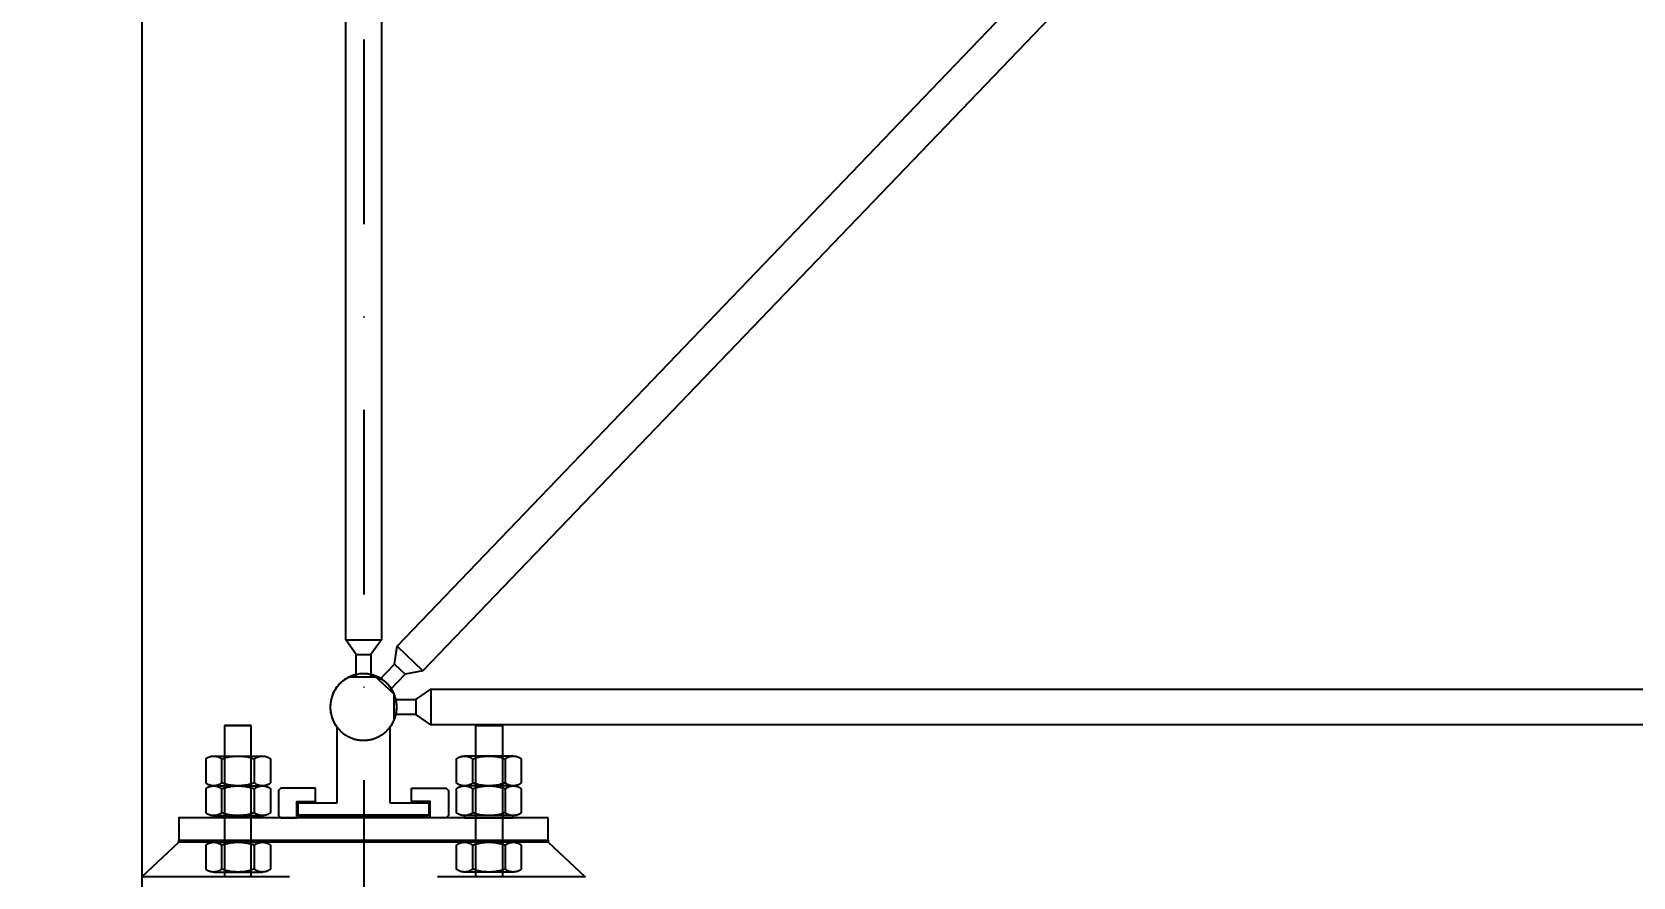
# Model space of a CAD drawing. Header units: centimetres. Extents: x 77182 to 116086, y 20619 to 33555.
# Drawn here: x 81714.2 to 81930.8, y 22535.4 to 22649.7 of the extents above; entities that cross this region are included whole.
import ezdxf

# ---------------------------------------------------------------- set-up
doc = ezdxf.new("R2010")
doc.units = ezdxf.units.CM
doc.header["$LTSCALE"] = 100
doc.linetypes.add('DASHDOT2', pattern=[0.5, 0.25, -0.125, 0, -0.125])
for name, color, linetype in [('A-ANNO-DIMS', 187, 'Continuous'), ('A-ANNO-GRID', 155, 'DASHDOT2'), ('A-ELEV-01', 255, 'Continuous'), ('A-ELEV-02', 253, 'Continuous')]:
    doc.layers.add(name, color=color, linetype=linetype)
doc.styles.add('Fields_100', font='act_simplex.shx', dxfattribs={"width": 0.8, "height": 20})
doc.dimstyles.new('FIELDS_100', dxfattribs={"dimscale": 0, "dimtxt": 20, "dimasz": 5, "dimexe": 5, "dimexo": 5, "dimgap": 5, "dimtad": 0, "dimdec": 0, "dimzin": 0, "dimdsep": 46, "dimtxsty": 'Fields_100', "dimblk": 'DOT', "dimcen": 0.09, "dimclrt": 50, "dimadec": 0, "dimazin": 0, "dimtfac": 1, "dimtdec": 0, "dimtix": 1, "dimtofl": 0, "dimtmove": 1, "dimatfit": 3, "dimfxl": 5, "dimfxlon": 1, "dimtolj": 1, "dimtzin": 0, "dimarcsym": 0})

# ---------------------------------------------------------------- blocks, each defined once
blk = doc.blocks.new('A$Ce815a60b')
at = {"color": 0, "linetype": 'ByBlock', "lineweight": -2}
for points in [[(86, 123), (85.1, 124.3), (84.2, 125.6), (83.4, 126.9), (82.6, 128.3), (81.9, 129.7), (81.2, 131.1), (80.5, 132.5), (80, 134), (79.4, 135.4), (78.9, 136.9), (78.5, 138.4), (78.1, 140), (77.8, 141.5), (77.5, 143), (77.3, 144.6), (77.2, 146.2), (77.1, 147.7), (77, 149.3), (77, 150.9), (77.1, 152.4), (77.2, 154), (77.3, 155.6), (77.6, 157.1), (77.8, 158.6), (78.2, 160.2), (78.5, 161.7), (79, 163.2), (79.5, 164.7), (80, 166.2), (80.6, 167.6), (81.2, 169.1), (81.9, 170.5), (82.7, 171.9), (83.5, 173.2), (84.3, 174.5), (85.2, 175.8), (86.1, 177.1), (87.1, 178.4), (88.1, 179.6), (89.1, 180.7), (90.2, 181.8), (91.3, 182.9), (92.5, 184), (93.7, 185), (94.9, 186), (96.2, 186.9), (97.5, 187.8), (98.8, 188.6), (100.2, 189.4), (101.6, 190.1), (103, 190.8), (104.4, 191.4), (105.9, 192), (107.4, 192.6), (108.9, 193), (110.4, 193.5), (111.9, 193.8), (113.4, 194.2), (115, 194.4), (116.5, 194.7), (118.1, 194.8), (119.6, 194.9), (121.2, 195), (122.8, 195), (124.4, 194.9), (125.9, 194.8), (127.5, 194.7), (129, 194.4), (130.6, 194.2), (132.1, 193.8), (133.6, 193.5), (135.1, 193), (136.6, 192.6), (138.1, 192), (139.6, 191.4), (141, 190.8), (142.4, 190.1), (143.8, 189.4), (145.2, 188.6), (146.5, 187.8), (147.8, 186.9), (149.1, 186), (150.3, 185), (151.5, 184), (152.7, 182.9), (153.8, 181.8), (154.9, 180.7), (155.9, 179.6), (156.9, 178.4), (157.9, 177.1), (158.8, 175.8), (159.7, 174.5), (160.5, 173.2), (161.3, 171.9), (162.1, 170.5), (162.8, 169.1), (163.4, 167.6), (164, 166.2), (164.5, 164.7), (165, 163.2), (165.5, 161.7), (165.8, 160.2), (166.2, 158.6), (166.4, 157.1), (166.7, 155.6), (166.8, 154), (166.9, 152.4), (167, 150.9), (167, 149.3), (166.9, 147.7), (166.8, 146.2), (166.7, 144.6), (166.5, 143), (166.2, 141.5), (165.9, 140), (165.5, 138.4), (165.1, 136.9), (164.6, 135.4), (164, 134), (163.5, 132.5), (162.8, 131.1), (162.1, 129.7), (161.4, 128.3), (160.6, 126.9), (159.8, 125.6), (158.9, 124.3), (158, 123)], [(86, 20), (86, 123)], [(158, 123), (158, 20)], [(10, 0), (7, 3)], [(33, 4), (33, 20)], [(33, 20), (86, 20)], [(211, 4), (33, 4)], [(209, 2), (35, 2)], [(35, 0), (35, 2)], [(35, 0), (209, 0)], [(35.5, 2), (35.5, 4)], [(158, 20), (211, 20)], [(208.5, 2), (208.5, 4)], [(209, 0), (209, 2)], [(211, 20), (211, 4)], [(234, 0), (237, 3)]]:
    blk.add_lwpolyline(points, dxfattribs=at)
for points in [[(57, 40), (10, 40), (7, 37), (7, 3), (10, 0), (32, 0), (32, 22), (57, 22)], [(187, 40), (234, 40), (237, 37), (237, 3), (234, 0), (212, 0), (212, 22), (187, 22)]]:
    blk.add_lwpolyline(points, close=True, dxfattribs=at)
blk = doc.blocks.new('A$Ce0699bfc')
at = {"color": 0, "linetype": 'ByBlock', "lineweight": -2}
for points in [[(348, 1036.2), (312, 1036.2)], [(312, 1036.2), (312, 831.2)], [(312, 1036.2), (348, 1036.2)], [(348, 831.2), (348, 1036.2)], [(652, 831.2), (652, 1036.2)], [(652, 1036.2), (688, 1036.2)], [(688, 1036.2), (652, 1036.2)], [(688, 1036.2), (688, 831.2)]]:
    blk.add_lwpolyline(points, dxfattribs=at)
at = {"color": 0, "linetype": 'Continuous', "lineweight": -2}
for points in [[(308.1, 991.1), (307.7, 991.4), (307.2, 991.8), (306.7, 992.1), (306.2, 992.4), (305.6, 992.7), (305.1, 993), (304.6, 993.3), (304, 993.5), (303.5, 993.7), (302.9, 993.9), (302.3, 994.1), (301.8, 994.3), (301.2, 994.4), (300.6, 994.5), (300, 994.6), (299.4, 994.7), (298.8, 994.8), (298.2, 994.8), (297.6, 994.9), (297, 994.9), (296.4, 994.8), (295.8, 994.8), (295.2, 994.7), (294.6, 994.6), (294, 994.5), (293.4, 994.4), (292.9, 994.3), (292.3, 994.1), (291.7, 993.9), (291.2, 993.7), (290.6, 993.5), (290, 993.3), (289.5, 993), (289, 992.7), (288.5, 992.4), (287.9, 992.1), (287.4, 991.8), (287, 991.4), (286.5, 991.1)], [(286.5, 991.1), (286.5, 958.3)], [(297.3, 994.9), (363.3, 994.9)], [(352.3, 990.9), (350.3, 991.6), (348.2, 992.3), (346.2, 992.8), (344.1, 993.3), (342, 993.8), (339.8, 994.1), (337.7, 994.4), (335.6, 994.6), (333.4, 994.8), (331.3, 994.8), (329.1, 994.8), (327, 994.8), (324.9, 994.6), (322.7, 994.4), (320.6, 994.1), (318.5, 993.8), (316.4, 993.3), (314.3, 992.8), (312.2, 992.3), (310.2, 991.6), (308.1, 990.9)], [(308.1, 990.8), (308.1, 958.5)], [(374.4, 991), (373.9, 991.4), (373.4, 991.7), (372.9, 992.1), (372.4, 992.4), (371.8, 992.7), (371.3, 993), (370.7, 993.2), (370.2, 993.5), (369.6, 993.7), (369, 993.9), (368.5, 994.1), (367.9, 994.3), (367.3, 994.4), (366.7, 994.5), (366.1, 994.6), (365.5, 994.7), (364.9, 994.8), (364.3, 994.8), (363.6, 994.9), (363, 994.9), (362.4, 994.8), (361.8, 994.8), (361.2, 994.7), (360.6, 994.6), (360, 994.5), (359.4, 994.4), (358.8, 994.3), (358.2, 994.1), (357.6, 993.9), (357.1, 993.7), (356.5, 993.5), (355.9, 993.2), (355.4, 993), (354.8, 992.7), (354.3, 992.4), (353.8, 992.1), (353.3, 991.7), (352.8, 991.4), (352.3, 991)], [(352.3, 990.9), (352.3, 958.5)], [(374.4, 991), (374.4, 958.4)], [(647.7, 991), (647.2, 991.4), (646.7, 991.7), (646.2, 992.1), (645.7, 992.4), (645.2, 992.7), (644.6, 993), (644.1, 993.2), (643.5, 993.5), (642.9, 993.7), (642.4, 993.9), (641.8, 994.1), (641.2, 994.3), (640.6, 994.4), (640, 994.5), (639.4, 994.6), (638.8, 994.7), (638.2, 994.8), (637.6, 994.8), (637, 994.9), (636.4, 994.9), (635.7, 994.8), (635.1, 994.8), (634.5, 994.7), (633.9, 994.6), (633.3, 994.5), (632.7, 994.4), (632.1, 994.3), (631.5, 994.1), (631, 993.9), (630.4, 993.7), (629.8, 993.5), (629.3, 993.2), (628.7, 993), (628.2, 992.7), (627.6, 992.4), (627.1, 992.1), (626.6, 991.7), (626.1, 991.4), (625.6, 991)], [(625.6, 991), (625.6, 958.4)], [(702.7, 994.9), (636.7, 994.9)], [(691.9, 990.9), (689.8, 991.6), (687.8, 992.3), (685.7, 992.8), (683.6, 993.3), (681.5, 993.8), (679.4, 994.1), (677.3, 994.4), (675.1, 994.6), (673, 994.8), (670.9, 994.8), (668.7, 994.8), (666.6, 994.8), (664.4, 994.6), (662.3, 994.4), (660.2, 994.1), (658, 993.8), (655.9, 993.3), (653.8, 992.8), (651.8, 992.3), (649.7, 991.6), (647.7, 990.9)], [(647.7, 990.9), (647.7, 958.5)], [(713.5, 991.1), (713, 991.4), (712.6, 991.8), (712.1, 992.1), (711.5, 992.4), (711, 992.7), (710.5, 993), (710, 993.3), (709.4, 993.5), (708.8, 993.7), (708.3, 993.9), (707.7, 994.1), (707.1, 994.3), (706.6, 994.4), (706, 994.5), (705.4, 994.6), (704.8, 994.7), (704.2, 994.8), (703.6, 994.8), (703, 994.9), (702.4, 994.9), (701.8, 994.8), (701.2, 994.8), (700.6, 994.7), (700, 994.6), (699.4, 994.5), (698.8, 994.4), (698.2, 994.3), (697.7, 994.1), (697.1, 993.9), (696.5, 993.7), (696, 993.5), (695.4, 993.3), (694.9, 993), (694.4, 992.7), (693.8, 992.4), (693.3, 992.1), (692.8, 991.8), (692.3, 991.4), (691.9, 991.1)], [(691.9, 990.8), (691.9, 958.5)], [(713.5, 991.1), (713.5, 958.3)], [(286.5, 958.3), (287, 958), (287.4, 957.6), (287.9, 957.3), (288.5, 957), (289, 956.7), (289.5, 956.4), (290, 956.1), (290.6, 955.9), (291.2, 955.7), (291.7, 955.5), (292.3, 955.3), (292.9, 955.1), (293.4, 955), (294, 954.8), (294.6, 954.7), (295.2, 954.7), (295.8, 954.6), (296.4, 954.6), (297, 954.5), (297.6, 954.5), (298.2, 954.6), (298.8, 954.6), (299.4, 954.7), (300, 954.7), (300.6, 954.8), (301.2, 955), (301.8, 955.1), (302.3, 955.3), (302.9, 955.5), (303.5, 955.7), (304, 955.9), (304.6, 956.1), (305.1, 956.4), (305.6, 956.7), (306.2, 957), (306.7, 957.3), (307.2, 957.6), (307.7, 958), (308.1, 958.3)], [(308.1, 950.8), (307.7, 951.1), (307.2, 951.5), (306.7, 951.8), (306.2, 952.1), (305.6, 952.4), (305.1, 952.7), (304.6, 952.9), (304, 953.2), (303.5, 953.4), (302.9, 953.6), (302.3, 953.8), (301.8, 954), (301.2, 954.1), (300.6, 954.2), (300, 954.3), (299.4, 954.4), (298.8, 954.5), (298.2, 954.5), (297.6, 954.5), (297, 954.5), (296.4, 954.5), (295.8, 954.5), (295.2, 954.4), (294.6, 954.3), (294, 954.2), (293.4, 954.1), (292.9, 954), (292.3, 953.8), (291.7, 953.6), (291.2, 953.4), (290.6, 953.2), (290, 952.9), (289.5, 952.7), (289, 952.4), (288.5, 952.1), (287.9, 951.8), (287.4, 951.5), (287, 951.1), (286.5, 950.8)], [(297.3, 954.5), (363.3, 954.5)], [(297.3, 954.5), (352.3, 954.5)], [(308.1, 958.5), (310.2, 957.8), (312.2, 957.1), (314.3, 956.6), (316.4, 956.1), (318.5, 955.6), (320.6, 955.3), (322.7, 955), (324.9, 954.8), (327, 954.6), (329.1, 954.5), (331.3, 954.5), (333.4, 954.6), (335.6, 954.8), (337.7, 955), (339.8, 955.3), (342, 955.6), (344.1, 956.1), (346.2, 956.6), (348.2, 957.1), (350.3, 957.8), (352.3, 958.5)], [(352.3, 950.6), (350.3, 951.3), (348.2, 951.9), (346.2, 952.5), (344.1, 953), (342, 953.4), (339.8, 953.8), (337.7, 954.1), (335.6, 954.3), (333.4, 954.5), (331.3, 954.5), (329.1, 954.5), (327, 954.5), (324.9, 954.3), (322.7, 954.1), (320.6, 953.8), (318.5, 953.4), (316.4, 953), (314.3, 952.5), (312.2, 951.9), (310.2, 951.3), (308.1, 950.6)], [(352.3, 958.4), (352.8, 958), (353.3, 957.7), (353.8, 957.3), (354.3, 957), (354.8, 956.7), (355.4, 956.4), (355.9, 956.1), (356.5, 955.9), (357.1, 955.7), (357.6, 955.5), (358.2, 955.3), (358.8, 955.1), (359.4, 955), (360, 954.9), (360.6, 954.7), (361.2, 954.7), (361.8, 954.6), (362.4, 954.6), (363, 954.5), (363.6, 954.5), (364.3, 954.6), (364.9, 954.6), (365.5, 954.7), (366.1, 954.7), (366.7, 954.9), (367.3, 955), (367.9, 955.1), (368.5, 955.3), (369, 955.5), (369.6, 955.7), (370.2, 955.9), (370.7, 956.1), (371.3, 956.4), (371.8, 956.7), (372.4, 957), (372.9, 957.3), (373.4, 957.7), (373.9, 958), (374.4, 958.4)], [(374.4, 950.7), (373.9, 951.1), (373.4, 951.4), (372.9, 951.8), (372.4, 952.1), (371.8, 952.4), (371.3, 952.7), (370.7, 952.9), (370.2, 953.2), (369.6, 953.4), (369, 953.6), (368.5, 953.8), (367.9, 953.9), (367.3, 954.1), (366.7, 954.2), (366.1, 954.3), (365.5, 954.4), (364.9, 954.5), (364.3, 954.5), (363.6, 954.5), (363, 954.5), (362.4, 954.5), (361.8, 954.5), (361.2, 954.4), (360.6, 954.3), (360, 954.2), (359.4, 954.1), (358.8, 953.9), (358.2, 953.8), (357.6, 953.6), (357.1, 953.4), (356.5, 953.2), (355.9, 952.9), (355.4, 952.7), (354.8, 952.4), (354.3, 952.1), (353.8, 951.8), (353.3, 951.4), (352.8, 951.1), (352.3, 950.7)], [(352.3, 954.5), (363.3, 954.5)], [(625.6, 958.4), (626.1, 958), (626.6, 957.7), (627.1, 957.3), (627.6, 957), (628.2, 956.7), (628.7, 956.4), (629.3, 956.1), (629.8, 955.9), (630.4, 955.7), (631, 955.5), (631.5, 955.3), (632.1, 955.1), (632.7, 955), (633.3, 954.9), (633.9, 954.7), (634.5, 954.7), (635.1, 954.6), (635.7, 954.6), (636.4, 954.5), (637, 954.5), (637.6, 954.6), (638.2, 954.6), (638.8, 954.7), (639.4, 954.7), (640, 954.9), (640.6, 955), (641.2, 955.1), (641.8, 955.3), (642.4, 955.5), (642.9, 955.7), (643.5, 955.9), (644.1, 956.1), (644.6, 956.4), (645.2, 956.7), (645.7, 957), (646.2, 957.3), (646.7, 957.7), (647.2, 958), (647.7, 958.4)], [(647.7, 950.7), (647.2, 951.1), (646.7, 951.4), (646.2, 951.8), (645.7, 952.1), (645.2, 952.4), (644.6, 952.7), (644.1, 952.9), (643.5, 953.2), (642.9, 953.4), (642.4, 953.6), (641.8, 953.8), (641.2, 953.9), (640.6, 954.1), (640, 954.2), (639.4, 954.3), (638.8, 954.4), (638.2, 954.5), (637.6, 954.5), (637, 954.5), (636.4, 954.5), (635.7, 954.5), (635.1, 954.5), (634.5, 954.4), (633.9, 954.3), (633.3, 954.2), (632.7, 954.1), (632.1, 953.9), (631.5, 953.8), (631, 953.6), (630.4, 953.4), (629.8, 953.2), (629.3, 952.9), (628.7, 952.7), (628.2, 952.4), (627.6, 952.1), (627.1, 951.8), (626.6, 951.4), (626.1, 951.1), (625.6, 950.7)], [(702.7, 954.5), (636.7, 954.5)], [(647.7, 954.5), (636.7, 954.5)], [(647.7, 958.5), (649.7, 957.8), (651.8, 957.1), (653.8, 956.6), (655.9, 956.1), (658, 955.6), (660.2, 955.3), (662.3, 955), (664.4, 954.8), (666.6, 954.6), (668.7, 954.5), (670.9, 954.5), (673, 954.6), (675.1, 954.8), (677.3, 955), (679.4, 955.3), (681.5, 955.6), (683.6, 956.1), (685.7, 956.6), (687.8, 957.1), (689.8, 957.8), (691.9, 958.5)], [(691.9, 950.6), (689.8, 951.3), (687.8, 951.9), (685.7, 952.5), (683.6, 953), (681.5, 953.4), (679.4, 953.8), (677.3, 954.1), (675.1, 954.3), (673, 954.5), (670.9, 954.5), (668.7, 954.5), (666.6, 954.5), (664.4, 954.3), (662.3, 954.1), (660.2, 953.8), (658, 953.4), (655.9, 953), (653.8, 952.5), (651.8, 951.9), (649.7, 951.3), (647.7, 950.6)], [(702.7, 954.5), (647.7, 954.5)], [(691.9, 958.3), (692.3, 958), (692.8, 957.6), (693.3, 957.3), (693.8, 957), (694.4, 956.7), (694.9, 956.4), (695.4, 956.1), (696, 955.9), (696.5, 955.7), (697.1, 955.5), (697.7, 955.3), (698.2, 955.1), (698.8, 955), (699.4, 954.8), (700, 954.7), (700.6, 954.7), (701.2, 954.6), (701.8, 954.6), (702.4, 954.5), (703, 954.5), (703.6, 954.6), (704.2, 954.6), (704.8, 954.7), (705.4, 954.7), (706, 954.8), (706.6, 955), (707.1, 955.1), (707.7, 955.3), (708.3, 955.5), (708.8, 955.7), (709.4, 955.9), (710, 956.1), (710.5, 956.4), (711, 956.7), (711.5, 957), (712.1, 957.3), (712.6, 957.6), (713, 958), (713.5, 958.3)], [(713.5, 950.8), (713, 951.1), (712.6, 951.5), (712.1, 951.8), (711.5, 952.1), (711, 952.4), (710.5, 952.7), (710, 952.9), (709.4, 953.2), (708.8, 953.4), (708.3, 953.6), (707.7, 953.8), (707.1, 954), (706.6, 954.1), (706, 954.2), (705.4, 954.3), (704.8, 954.4), (704.2, 954.5), (703.6, 954.5), (703, 954.5), (702.4, 954.5), (701.8, 954.5), (701.2, 954.5), (700.6, 954.4), (700, 954.3), (699.4, 954.2), (698.8, 954.1), (698.2, 954), (697.7, 953.8), (697.1, 953.6), (696.5, 953.4), (696, 953.2), (695.4, 952.9), (694.9, 952.7), (694.4, 952.4), (693.8, 952.1), (693.3, 951.8), (692.8, 951.5), (692.3, 951.1), (691.9, 950.8)], [(286.5, 950.7), (286.5, 918)], [(308.1, 950.4), (308.1, 918.2)], [(352.3, 950.6), (352.3, 918.2)], [(374.4, 950.7), (374.4, 918.1)], [(625.6, 950.7), (625.6, 918.1)], [(647.7, 950.6), (647.7, 918.2)], [(691.9, 950.4), (691.9, 918.2)], [(713.5, 950.7), (713.5, 918)], [(286.5, 918), (287, 917.6), (287.4, 917.3), (287.9, 917), (288.5, 916.6), (289, 916.3), (289.5, 916.1), (290, 915.8), (290.6, 915.6), (291.2, 915.3), (291.7, 915.1), (292.3, 915), (292.9, 914.8), (293.4, 914.6), (294, 914.5), (294.6, 914.4), (295.2, 914.3), (295.8, 914.3), (296.4, 914.2), (297, 914.2), (297.6, 914.2), (298.2, 914.2), (298.8, 914.3), (299.4, 914.3), (300, 914.4), (300.6, 914.5), (301.2, 914.6), (301.8, 914.8), (302.3, 915), (302.9, 915.1), (303.5, 915.3), (304, 915.6), (304.6, 915.8), (305.1, 916.1), (305.6, 916.3), (306.2, 916.6), (306.7, 917), (307.2, 917.3), (307.7, 917.6), (308.1, 918)], [(297.3, 914.2), (352.3, 914.2)], [(308.1, 918.2), (310.2, 917.5), (312.2, 916.8), (314.3, 916.2), (316.4, 915.7), (318.5, 915.3), (320.6, 914.9), (322.7, 914.7), (324.9, 914.4), (327, 914.3), (329.1, 914.2), (331.3, 914.2), (333.4, 914.3), (335.6, 914.4), (337.7, 914.7), (339.8, 914.9), (342, 915.3), (344.1, 915.7), (346.2, 916.2), (348.2, 916.8), (350.3, 917.5), (352.3, 918.2)], [(352.3, 918.1), (352.8, 917.7), (353.3, 917.3), (353.8, 917), (354.3, 916.7), (354.8, 916.4), (355.4, 916.1), (355.9, 915.8), (356.5, 915.6), (357.1, 915.4), (357.6, 915.2), (358.2, 915), (358.8, 914.8), (359.4, 914.7), (360, 914.5), (360.6, 914.4), (361.2, 914.3), (361.8, 914.3), (362.4, 914.2), (363, 914.2), (363.6, 914.2), (364.3, 914.2), (364.9, 914.3), (365.5, 914.3), (366.1, 914.4), (366.7, 914.5), (367.3, 914.7), (367.9, 914.8), (368.5, 915), (369, 915.2), (369.6, 915.4), (370.2, 915.6), (370.7, 915.8), (371.3, 916.1), (371.8, 916.4), (372.4, 916.7), (372.9, 917), (373.4, 917.3), (373.9, 917.7), (374.4, 918.1)], [(352.3, 914.2), (363.3, 914.2)], [(625.6, 918.1), (626.1, 917.7), (626.6, 917.3), (627.1, 917), (627.6, 916.7), (628.2, 916.4), (628.7, 916.1), (629.3, 915.8), (629.8, 915.6), (630.4, 915.4), (631, 915.2), (631.5, 915), (632.1, 914.8), (632.7, 914.7), (633.3, 914.5), (633.9, 914.4), (634.5, 914.3), (635.1, 914.3), (635.7, 914.2), (636.4, 914.2), (637, 914.2), (637.6, 914.2), (638.2, 914.3), (638.8, 914.3), (639.4, 914.4), (640, 914.5), (640.6, 914.7), (641.2, 914.8), (641.8, 915), (642.4, 915.2), (642.9, 915.4), (643.5, 915.6), (644.1, 915.8), (644.6, 916.1), (645.2, 916.4), (645.7, 916.7), (646.2, 917), (646.7, 917.3), (647.2, 917.7), (647.7, 918.1)], [(647.7, 914.2), (636.7, 914.2)], [(647.7, 918.2), (649.7, 917.5), (651.8, 916.8), (653.8, 916.2), (655.9, 915.7), (658, 915.3), (660.2, 914.9), (662.3, 914.7), (664.4, 914.4), (666.6, 914.3), (668.7, 914.2), (670.9, 914.2), (673, 914.3), (675.1, 914.4), (677.3, 914.7), (679.4, 914.9), (681.5, 915.3), (683.6, 915.7), (685.7, 916.2), (687.8, 916.8), (689.8, 917.5), (691.9, 918.2)], [(702.7, 914.2), (647.7, 914.2)], [(691.9, 918), (692.3, 917.6), (692.8, 917.3), (693.3, 917), (693.8, 916.6), (694.4, 916.3), (694.9, 916.1), (695.4, 915.8), (696, 915.6), (696.5, 915.3), (697.1, 915.1), (697.7, 915), (698.2, 914.8), (698.8, 914.6), (699.4, 914.5), (700, 914.4), (700.6, 914.3), (701.2, 914.3), (701.8, 914.2), (702.4, 914.2), (703, 914.2), (703.6, 914.2), (704.2, 914.3), (704.8, 914.3), (705.4, 914.4), (706, 914.5), (706.6, 914.6), (707.1, 914.8), (707.7, 915), (708.3, 915.1), (708.8, 915.3), (709.4, 915.6), (710, 915.8), (710.5, 916.1), (711, 916.3), (711.5, 916.6), (712.1, 917), (712.6, 917.3), (713, 917.6), (713.5, 918)], [(250, 878.2), (200, 831.2), (400, 831.2)], [(308.1, 874.4), (307.7, 874.8), (307.2, 875.1), (306.7, 875.5), (306.2, 875.8), (305.6, 876.1), (305.1, 876.4), (304.6, 876.6), (304, 876.9), (303.5, 877.1), (302.9, 877.3), (302.3, 877.5), (301.8, 877.6), (301.2, 877.8), (300.6, 877.9), (300, 878), (299.4, 878.1), (298.8, 878.1), (298.2, 878.2), (297.6, 878.2), (297, 878.2), (296.4, 878.2), (295.8, 878.1), (295.2, 878.1), (294.6, 878), (294, 877.9), (293.4, 877.8), (292.9, 877.6), (292.3, 877.5), (291.7, 877.3), (291.2, 877.1), (290.6, 876.9), (290, 876.6), (289.5, 876.4), (289, 876.1), (288.5, 875.8), (287.9, 875.5), (287.4, 875.1), (287, 874.8), (286.5, 874.4)], [(286.5, 874.4), (286.5, 841.7)], [(297.3, 878.2), (363.3, 878.2)], [(352.3, 874.3), (350.3, 875), (348.2, 875.6), (346.2, 876.2), (344.1, 876.7), (342, 877.1), (339.8, 877.5), (337.7, 877.8), (335.6, 878), (333.4, 878.1), (331.3, 878.2), (329.1, 878.2), (327, 878.1), (324.9, 878), (322.7, 877.8), (320.6, 877.5), (318.5, 877.1), (316.4, 876.7), (314.3, 876.2), (312.2, 875.6), (310.2, 875), (308.1, 874.3)], [(308.1, 874.1), (308.1, 841.8)], [(374.4, 874.4), (373.9, 874.7), (373.4, 875.1), (372.9, 875.4), (372.4, 875.8), (371.8, 876.1), (371.3, 876.3), (370.7, 876.6), (370.2, 876.8), (369.6, 877.1), (369, 877.3), (368.5, 877.5), (367.9, 877.6), (367.3, 877.8), (366.7, 877.9), (366.1, 878), (365.5, 878.1), (364.9, 878.1), (364.3, 878.2), (363.6, 878.2), (363, 878.2), (362.4, 878.2), (361.8, 878.1), (361.2, 878.1), (360.6, 878), (360, 877.9), (359.4, 877.8), (358.8, 877.6), (358.2, 877.5), (357.6, 877.3), (357.1, 877.1), (356.5, 876.8), (355.9, 876.6), (355.4, 876.3), (354.8, 876.1), (354.3, 875.8), (353.8, 875.4), (353.3, 875.1), (352.8, 874.7), (352.3, 874.4)], [(352.3, 874.3), (352.3, 841.8)], [(374.4, 874.4), (374.4, 841.7)], [(600, 831.2), (800, 831.2), (750, 878.2)], [(647.7, 874.4), (647.2, 874.7), (646.7, 875.1), (646.2, 875.4), (645.7, 875.8), (645.2, 876.1), (644.6, 876.3), (644.1, 876.6), (643.5, 876.8), (642.9, 877.1), (642.4, 877.3), (641.8, 877.5), (641.2, 877.6), (640.6, 877.8), (640, 877.9), (639.4, 878), (638.8, 878.1), (638.2, 878.1), (637.6, 878.2), (637, 878.2), (636.4, 878.2), (635.7, 878.2), (635.1, 878.1), (634.5, 878.1), (633.9, 878), (633.3, 877.9), (632.7, 877.8), (632.1, 877.6), (631.5, 877.5), (631, 877.3), (630.4, 877.1), (629.8, 876.8), (629.3, 876.6), (628.7, 876.3), (628.2, 876.1), (627.6, 875.8), (627.1, 875.4), (626.6, 875.1), (626.1, 874.7), (625.6, 874.4)], [(625.6, 874.4), (625.6, 841.7)], [(702.7, 878.2), (636.7, 878.2)], [(691.9, 874.3), (689.8, 875), (687.8, 875.6), (685.7, 876.2), (683.6, 876.7), (681.5, 877.1), (679.4, 877.5), (677.3, 877.8), (675.1, 878), (673, 878.1), (670.9, 878.2), (668.7, 878.2), (666.6, 878.1), (664.4, 878), (662.3, 877.8), (660.2, 877.5), (658, 877.1), (655.9, 876.7), (653.8, 876.2), (651.8, 875.6), (649.7, 875), (647.7, 874.3)], [(647.7, 874.3), (647.7, 841.8)], [(713.5, 874.4), (713, 874.8), (712.6, 875.1), (712.1, 875.5), (711.5, 875.8), (711, 876.1), (710.5, 876.4), (710, 876.6), (709.4, 876.9), (708.8, 877.1), (708.3, 877.3), (707.7, 877.5), (707.1, 877.6), (706.6, 877.8), (706, 877.9), (705.4, 878), (704.8, 878.1), (704.2, 878.1), (703.6, 878.2), (703, 878.2), (702.4, 878.2), (701.8, 878.2), (701.2, 878.1), (700.6, 878.1), (700, 878), (699.4, 877.9), (698.8, 877.8), (698.2, 877.6), (697.7, 877.5), (697.1, 877.3), (696.5, 877.1), (696, 876.9), (695.4, 876.6), (694.9, 876.4), (694.4, 876.1), (693.8, 875.8), (693.3, 875.5), (692.8, 875.1), (692.3, 874.8), (691.9, 874.4)], [(691.9, 874.1), (691.9, 841.8)], [(713.5, 874.4), (713.5, 841.7)], [(286.5, 841.7), (287, 841.3), (287.4, 841), (287.9, 840.6), (288.5, 840.3), (289, 840), (289.5, 839.7), (290, 839.5), (290.6, 839.2), (291.2, 839), (291.7, 838.8), (292.3, 838.6), (292.9, 838.5), (293.4, 838.3), (294, 838.2), (294.6, 838.1), (295.2, 838), (295.8, 838), (296.4, 837.9), (297, 837.9), (297.6, 837.9), (298.2, 837.9), (298.8, 838), (299.4, 838), (300, 838.1), (300.6, 838.2), (301.2, 838.3), (301.8, 838.5), (302.3, 838.6), (302.9, 838.8), (303.5, 839), (304, 839.2), (304.6, 839.5), (305.1, 839.7), (305.6, 840), (306.2, 840.3), (306.7, 840.6), (307.2, 841), (307.7, 841.3), (308.1, 841.7)], [(297.3, 837.9), (352.3, 837.9)], [(308.1, 841.8), (310.2, 841.1), (312.2, 840.5), (314.3, 839.9), (316.4, 839.4), (318.5, 839), (320.6, 838.6), (322.7, 838.3), (324.9, 838.1), (327, 838), (329.1, 837.9), (331.3, 837.9), (333.4, 838), (335.6, 838.1), (337.7, 838.3), (339.8, 838.6), (342, 839), (344.1, 839.4), (346.2, 839.9), (348.2, 840.5), (350.3, 841.1), (352.3, 841.8)], [(352.3, 841.7), (352.8, 841.4), (353.3, 841), (353.8, 840.7), (354.3, 840.4), (354.8, 840.1), (355.4, 839.8), (355.9, 839.5), (356.5, 839.3), (357.1, 839), (357.6, 838.8), (358.2, 838.6), (358.8, 838.5), (359.4, 838.3), (360, 838.2), (360.6, 838.1), (361.2, 838), (361.8, 838), (362.4, 837.9), (363, 837.9), (363.6, 837.9), (364.3, 837.9), (364.9, 838), (365.5, 838), (366.1, 838.1), (366.7, 838.2), (367.3, 838.3), (367.9, 838.5), (368.5, 838.6), (369, 838.8), (369.6, 839), (370.2, 839.3), (370.7, 839.5), (371.3, 839.8), (371.8, 840.1), (372.4, 840.4), (372.9, 840.7), (373.4, 841), (373.9, 841.4), (374.4, 841.7)], [(352.3, 837.9), (363.3, 837.9)], [(625.6, 841.7), (626.1, 841.4), (626.6, 841), (627.1, 840.7), (627.6, 840.4), (628.2, 840.1), (628.7, 839.8), (629.3, 839.5), (629.8, 839.3), (630.4, 839), (631, 838.8), (631.5, 838.6), (632.1, 838.5), (632.7, 838.3), (633.3, 838.2), (633.9, 838.1), (634.5, 838), (635.1, 838), (635.7, 837.9), (636.4, 837.9), (637, 837.9), (637.6, 837.9), (638.2, 838), (638.8, 838), (639.4, 838.1), (640, 838.2), (640.6, 838.3), (641.2, 838.5), (641.8, 838.6), (642.4, 838.8), (642.9, 839), (643.5, 839.3), (644.1, 839.5), (644.6, 839.8), (645.2, 840.1), (645.7, 840.4), (646.2, 840.7), (646.7, 841), (647.2, 841.4), (647.7, 841.7)], [(647.7, 837.9), (636.7, 837.9)], [(647.7, 841.8), (649.7, 841.1), (651.8, 840.5), (653.8, 839.9), (655.9, 839.4), (658, 839), (660.2, 838.6), (662.3, 838.3), (664.4, 838.1), (666.6, 838), (668.7, 837.9), (670.9, 837.9), (673, 838), (675.1, 838.1), (677.3, 838.3), (679.4, 838.6), (681.5, 839), (683.6, 839.4), (685.7, 839.9), (687.8, 840.5), (689.8, 841.1), (691.9, 841.8)], [(702.7, 837.9), (647.7, 837.9)], [(691.9, 841.7), (692.3, 841.3), (692.8, 841), (693.3, 840.6), (693.8, 840.3), (694.4, 840), (694.9, 839.7), (695.4, 839.5), (696, 839.2), (696.5, 839), (697.1, 838.8), (697.7, 838.6), (698.2, 838.5), (698.8, 838.3), (699.4, 838.2), (700, 838.1), (700.6, 838), (701.2, 838), (701.8, 837.9), (702.4, 837.9), (703, 837.9), (703.6, 837.9), (704.2, 838), (704.8, 838), (705.4, 838.1), (706, 838.2), (706.6, 838.3), (707.1, 838.5), (707.7, 838.6), (708.3, 838.8), (708.8, 839), (709.4, 839.2), (710, 839.5), (710.5, 839.7), (711, 840), (711.5, 840.3), (712.1, 840.6), (712.6, 841), (713, 841.3), (713.5, 841.7)]]:
    blk.add_lwpolyline(points, dxfattribs=at)
for points in [[(250, 911.2), (750, 911.2), (750, 881.2), (250, 881.2)], [(297.3, 914.2), (363.3, 914.2), (363.3, 911.2), (297.3, 911.2)], [(702.7, 914.2), (636.7, 914.2), (636.7, 911.2), (702.7, 911.2)], [(250, 878.2), (750, 878.2), (750, 881.2), (250, 881.2)]]:
    blk.add_lwpolyline(points, close=True, dxfattribs=at)
blk.add_blockref('A$Ce815a60b', (378, 911.2))
blk = doc.blocks.new('_Dot')
at = {"color": 0, "linetype": 'ByBlock', "lineweight": -2}
blk.add_line((-0.5, 0), (-1, 0), dxfattribs=at)
at = {"color": 0, "linetype": 'ByBlock', "const_width": 0.5}
blk.add_lwpolyline([(-0.25, 0, 1), (0.25, 0, 1)], format="xyb", close=True, dxfattribs=at)
blk = doc.blocks.new('*D87')
at = {"layer": 'A-ANNO-DIMS', "color": 0, "lineweight": -2, "transparency": 16777216}
for p, q in [((81690.96, 22763.33), (81680.96, 22763.33)), ((81685.96, 22758.33), (81685.96, 22338.7)), ((81685.96, 21867.92), (81685.96, 22287.56)), ((81690.96, 21862.92), (81680.96, 21862.92))]:
    blk.add_line(p, q, dxfattribs=at)
at = {"layer": 'DEFPOINTS', "color": 0, "transparency": 16777216}
for p in [(81829.95, 22763.33), (81685.96, 21862.92), (81829.95, 21862.92)]:
    blk.add_point(p, dxfattribs=at)
at = {"layer": 'A-ANNO-DIMS', "color": 0, "lineweight": -2, "transparency": 16777216, "xscale": 5, "yscale": 5, "zscale": 5}
for p, rotation in [((81685.96, 22763.33), 90), ((81685.96, 21862.92), 270)]:
    blk.add_blockref('_Dot', p, dxfattribs=dict(at, rotation=rotation))
at = {"layer": 'A-ANNO-DIMS', "color": 50, "transparency": 16777216, "insert": (81685.96, 22313.13), "char_height": 20, "attachment_point": 5, "rotation": 90, "style": 'Fields_100'}
blk.add_mtext('\\A1;900', dxfattribs=at)

msp = doc.modelspace()

# ---------------------------------------------------------------- linework, layer by layer
at = {"layer": 'A-ANNO-GRID'}
msp.add_line((81759.07, 23450.33), (81759.07, 21881.86), dxfattribs=at)
at = {"layer": 'A-ELEV-01'}
msp.add_line((81729.04, 22763.51), (81729.04, 22460.41), dxfattribs=at)
at = {"layer": 'A-ELEV-02'}
for points in [[(81761.16, 22562.06), (81763.24, 22564.22), (81763.6, 22566.65), (81909.33, 22718.52), (81911.74, 22718.98), (81913.82, 22721.14), (81915.26, 22719.76), (81913.18, 22717.59), (81912.82, 22715.17), (81767.09, 22563.3), (81764.68, 22562.84), (81762.6, 22560.67)], [(81763.54, 22558.41), (81763.54, 22558.51), (81763.54, 22558.61), (81763.53, 22558.71), (81763.53, 22558.81), (81763.51, 22558.92), (81763.5, 22559.02), (81763.49, 22559.12), (81763.47, 22559.23), (81763.45, 22559.33), (81763.42, 22559.44), (81763.4, 22559.54), (81763.37, 22559.65), (81763.34, 22559.75), (81763.3, 22559.86), (81763.27, 22559.96), (81763.23, 22560.07), (81763.18, 22560.17), (81763.14, 22560.27), (81763.09, 22560.37), (81763.04, 22560.48), (81762.99, 22560.58), (81762.93, 22560.68), (81762.87, 22560.77), (81762.81, 22560.87), (81762.75, 22560.97), (81762.68, 22561.06), (81762.61, 22561.15), (81762.54, 22561.25), (81762.46, 22561.33), (81762.39, 22561.42), (81762.31, 22561.51), (81762.23, 22561.59), (81762.14, 22561.67), (81762.06, 22561.75), (81761.97, 22561.83), (81761.88, 22561.9), (81761.79, 22561.97), (81761.7, 22562.04), (81761.6, 22562.11), (81761.51, 22562.18), (81761.41, 22562.24), (81761.31, 22562.3), (81761.21, 22562.35), (81761.11, 22562.41), (81761.01, 22562.46), (81760.91, 22562.51), (81760.8, 22562.55), (81760.7, 22562.59), (81760.6, 22562.63), (81760.49, 22562.67), (81760.39, 22562.7), (81760.28, 22562.74), (81760.18, 22562.76), (81760.07, 22562.79), (81759.97, 22562.81), (81759.86, 22562.83), (81759.76, 22562.85), (81759.65, 22562.87), (81759.55, 22562.88), (81759.45, 22562.89), (81759.35, 22562.9), (81759.24, 22562.9), (81759.14, 22562.91), (81759.04, 22562.91), (81758.94, 22562.91), (81758.84, 22562.9), (81758.74, 22562.9), (81758.64, 22562.89), (81758.54, 22562.88), (81758.43, 22562.87), (81758.33, 22562.85), (81758.22, 22562.83), (81758.12, 22562.81), (81758.01, 22562.79), (81757.91, 22562.76), (81757.8, 22562.74), (81757.7, 22562.7), (81757.6, 22562.67), (81757.49, 22562.63), (81757.39, 22562.59), (81757.28, 22562.55), (81757.18, 22562.51), (81757.08, 22562.46), (81756.98, 22562.41), (81756.88, 22562.35), (81756.78, 22562.3), (81756.68, 22562.24), (81756.58, 22562.18), (81756.48, 22562.11), (81756.39, 22562.04), (81756.3, 22561.97), (81756.21, 22561.9), (81756.12, 22561.83), (81756.03, 22561.75), (81755.94, 22561.67), (81755.86, 22561.59), (81755.78, 22561.51), (81755.7, 22561.42), (81755.62, 22561.33), (81755.55, 22561.25), (81755.48, 22561.15), (81755.41, 22561.06), (81755.34, 22560.97), (81755.28, 22560.87), (81755.21, 22560.77), (81755.16, 22560.68), (81755.1, 22560.58), (81755.05, 22560.48), (81755, 22560.37), (81754.95, 22560.27), (81754.9, 22560.17), (81754.86, 22560.07), (81754.82, 22559.96), (81754.78, 22559.86), (81754.75, 22559.75), (81754.72, 22559.65), (81754.69, 22559.54), (81754.66, 22559.44), (81754.64, 22559.33), (81754.62, 22559.23), (81754.6, 22559.12), (81754.58, 22559.02), (81754.57, 22558.92), (81754.56, 22558.81), (81754.55, 22558.71), (81754.55, 22558.61), (81754.54, 22558.51), (81754.54, 22558.41), (81754.54, 22558.31), (81754.55, 22558.21), (81754.55, 22558.11), (81754.56, 22558), (81754.57, 22557.9), (81754.58, 22557.8), (81754.6, 22557.69), (81754.62, 22557.59), (81754.64, 22557.49), (81754.66, 22557.38), (81754.69, 22557.28), (81754.72, 22557.17), (81754.75, 22557.07), (81754.78, 22556.96), (81754.82, 22556.86), (81754.86, 22556.75), (81754.9, 22556.65), (81754.95, 22556.55), (81755, 22556.44), (81755.05, 22556.34), (81755.1, 22556.24), (81755.16, 22556.14), (81755.21, 22556.04), (81755.28, 22555.95), (81755.34, 22555.85), (81755.41, 22555.76), (81755.48, 22555.66), (81755.55, 22555.57), (81755.62, 22555.48), (81755.7, 22555.4), (81755.78, 22555.31), (81755.86, 22555.23), (81755.94, 22555.15), (81756.03, 22555.07), (81756.12, 22554.99), (81756.21, 22554.92), (81756.3, 22554.84), (81756.39, 22554.77), (81756.48, 22554.71), (81756.58, 22554.64), (81756.68, 22554.58), (81756.78, 22554.52), (81756.88, 22554.47), (81756.98, 22554.41), (81757.08, 22554.36), (81757.18, 22554.31), (81757.28, 22554.27), (81757.39, 22554.22), (81757.49, 22554.19), (81757.6, 22554.15), (81757.7, 22554.11), (81757.8, 22554.08), (81757.91, 22554.05), (81758.01, 22554.03), (81758.12, 22554), (81758.22, 22553.98), (81758.33, 22553.97), (81758.43, 22553.95), (81758.54, 22553.94), (81758.64, 22553.93), (81758.74, 22553.92), (81758.84, 22553.91), (81758.94, 22553.91), (81759.04, 22553.91), (81759.14, 22553.91), (81759.24, 22553.91), (81759.35, 22553.92), (81759.45, 22553.93), (81759.55, 22553.94), (81759.65, 22553.95), (81759.76, 22553.97), (81759.86, 22553.98), (81759.97, 22554), (81760.07, 22554.03), (81760.18, 22554.05), (81760.28, 22554.08), (81760.39, 22554.11), (81760.49, 22554.15), (81760.6, 22554.19), (81760.7, 22554.22), (81760.8, 22554.27), (81760.91, 22554.31), (81761.01, 22554.36), (81761.11, 22554.41), (81761.21, 22554.47), (81761.31, 22554.52), (81761.41, 22554.58), (81761.51, 22554.64), (81761.6, 22554.71), (81761.7, 22554.77), (81761.79, 22554.84), (81761.88, 22554.92), (81761.97, 22554.99), (81762.06, 22555.07), (81762.14, 22555.15), (81762.23, 22555.23), (81762.31, 22555.31), (81762.39, 22555.4), (81762.46, 22555.48), (81762.54, 22555.57), (81762.61, 22555.66), (81762.68, 22555.76), (81762.75, 22555.85), (81762.81, 22555.95), (81762.87, 22556.04), (81762.93, 22556.14), (81762.99, 22556.24), (81763.04, 22556.34), (81763.09, 22556.44), (81763.14, 22556.55), (81763.18, 22556.65), (81763.23, 22556.75), (81763.27, 22556.86), (81763.3, 22556.96), (81763.34, 22557.07), (81763.37, 22557.17), (81763.4, 22557.28), (81763.42, 22557.38), (81763.45, 22557.49), (81763.47, 22557.59), (81763.49, 22557.69), (81763.5, 22557.8), (81763.51, 22557.9), (81763.53, 22558), (81763.53, 22558.11), (81763.54, 22558.21), (81763.54, 22558.31)]]:
    msp.add_lwpolyline(points, close=True, dxfattribs=at)
for points in [[(81758.04, 22562.51), (81758.04, 22565.51), (81756.63, 22567.51), (81756.63, 22714.31), (81758.04, 22716.31), (81758.04, 22719.31)], [(81760.04, 22719.31), (81760.04, 22716.31), (81761.46, 22714.31), (81761.46, 22567.51), (81760.04, 22565.51), (81760.04, 22562.51)], [(81756.63, 22567.51), (81761.46, 22567.51)], [(81763.6, 22566.65), (81767.09, 22563.3)], [(81758.04, 22565.51), (81760.04, 22565.51)], [(81763.24, 22564.22), (81764.68, 22562.84)], [(81757.19, 22562.51), (81760.9, 22562.51)], [(81760.54, 22562.65), (81763.22, 22560.08)], [(81763.14, 22559.41), (81766.14, 22559.41), (81768.14, 22560.82), (82066.61, 22560.82), (82068.61, 22559.41), (82071.61, 22559.41)], [(81763.14, 22560.26), (81763.14, 22556.55)], [(81766.14, 22559.41), (81766.14, 22557.41)], [(81768.14, 22560.82), (81768.14, 22555.99)], [(82071.61, 22557.41), (82068.61, 22557.41), (82066.61, 22555.99), (81768.14, 22555.99), (81766.14, 22557.41), (81763.14, 22557.41)]]:
    msp.add_lwpolyline(points, dxfattribs=at)

# ---------------------------------------------------------------- block references
at = {"layer": 'A-ELEV-02', "xscale": -0.1, "yscale": 0.1, "zscale": 0.1}
msp.add_blockref('A$Ce0699bfc', (81809.04, 22452.29), dxfattribs=at)

# ---------------------------------------------------------------- dimensions: what is measured, and where the dimension line sits
at = {"layer": 'A-ANNO-DIMS'}
dim = msp.add_linear_dim(base=(81685.96, 21862.92), p1=(81829.95, 22763.33), p2=(81829.95, 21862.92), angle=90, dimstyle='FIELDS_100', override={"dimscale": 1}, dxfattribs=at)
dim.commit()
dim.dimension.update_dxf_attribs({"geometry": '*D87', "text_midpoint": (81685.96, 22313.13)})

doc.saveas('drawing.dxf')
